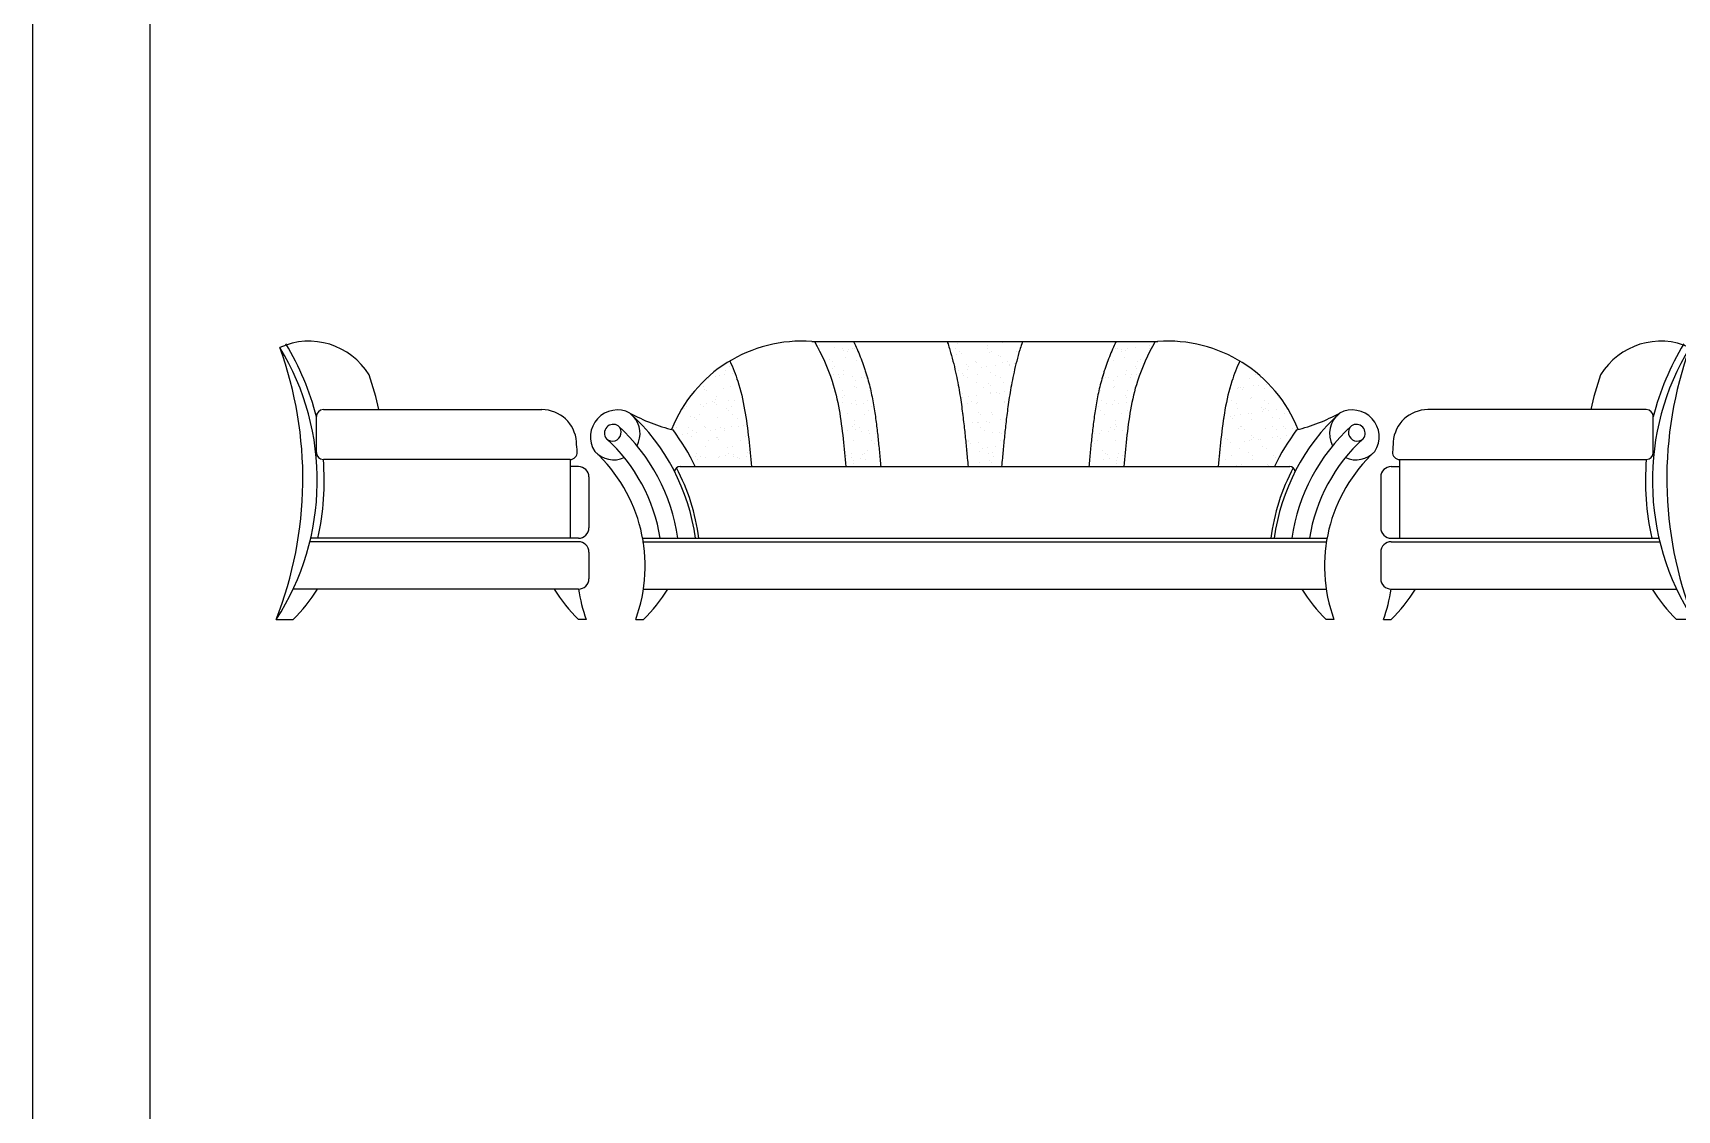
# Model space of a CAD drawing. Header units: inches. Extents: x 11 to 53.5, y 7.4 to 32.2.
# Drawn here: x 11.022 to 15.753, y 13.557 to 16.656 of the extents above; entities that cross this region are included whole.
import ezdxf

# ---------------------------------------------------------------- set-up
doc = ezdxf.new("R2010")
doc.units = ezdxf.units.IN
doc.header["$MEASUREMENT"] = 0
for name, color, linetype in [('02', 2, 'Continuous'), ('1', 1, 'Continuous'), ('kadrbm', 4, 'Continuous')]:
    doc.layers.add(name, color=color, linetype=linetype)

# ---------------------------------------------------------------- blocks, each defined once
blk = doc.blocks.new('kadrbm')
at = {"layer": 'kadrbm', "color": 4}
blk.add_lwpolyline([(0, 0), (0, 24.7972), (21, 24.7972), (21, 0), (0, 0)], close=True, dxfattribs=at)
blk.add_lwpolyline([(20.6631, 0.3257), (20.6631, 24.4603), (0.3369, 24.4603), (0.3369, 0.3257), (20.6631, 0.3257)], dxfattribs=at)

msp = doc.modelspace()

# ---------------------------------------------------------------- linework, layer by layer
at = {"layer": '02'}
for p, q in [((13.2636, 15.7683), (14.2583, 15.7683)), ((14.1386, 15.7683), (14.1386, 15.7683)), ((11.8576, 15.5723), (12.4862, 15.5723)), ((15.6643, 15.5723), (15.0357, 15.5723)), ((11.8376, 15.4489), (11.8376, 15.5523)), ((15.6843, 15.4489), (15.6843, 15.5523)), ((12.5678, 15.4289), (11.8576, 15.4289)), ((12.5678, 15.4289), (12.5678, 15.2024)), ((14.954, 15.4289), (14.954, 15.2024)), ((14.954, 15.4289), (15.6643, 15.4289)), ((12.5917, 15.4086), (12.5678, 15.4086)), ((12.6217, 15.3786), (12.6217, 15.2324)), ((12.8831, 15.4086), (14.6388, 15.4086)), ((14.9002, 15.3786), (14.9002, 15.2324)), ((14.9302, 15.4086), (14.954, 15.4086)), ((12.5917, 15.1924), (11.8187, 15.1924)), ((12.5917, 15.2024), (11.8211, 15.2024)), ((12.7763, 15.2024), (14.7455, 15.2024)), ((12.7763, 15.1924), (14.7455, 15.1924)), ((14.9302, 15.2024), (15.7008, 15.2024)), ((14.9302, 15.1924), (15.7031, 15.1924)), ((12.6217, 15.1624), (12.6217, 15.0859)), ((14.9002, 15.1624), (14.9002, 15.0859)), ((12.5917, 15.0559), (11.7704, 15.0559)), ((12.7787, 15.0559), (14.7432, 15.0559)), ((14.9302, 15.0559), (15.7515, 15.0559)), ((11.7217, 14.9683), (11.7704, 14.9683)), ((12.614, 14.9683), (12.5917, 14.9683)), ((12.7563, 14.9683), (12.7787, 14.9683)), ((14.7655, 14.9683), (14.7432, 14.9683)), ((14.9078, 14.9683), (14.9302, 14.9683)), ((15.8002, 14.9683), (15.7515, 14.9683))]:
    msp.add_line(p, q, dxfattribs=at)
for centre, radius, start, end in [((11.8161, 15.5662), 0.2031, 31.455, 114.3308), ((11.1051, 15.3683), 0.755, 14.0226, 31.399), ((13.2337, 15.3668), 0.4026, 85.7489, 158.3825), ((14.2881, 15.3668), 0.4026, 21.6175, 94.2511), ((15.7058, 15.5662), 0.2031, 65.6692, 148.545), ((16.4168, 15.3683), 0.755, 148.601, 165.9774), ((10.6904, 15.374), 1.1082, 338.5265, 19.9019), ((11.1051, 15.3683), 0.735, 327.0293, 31.399), ((16.4168, 15.3683), 0.735, 148.601, 212.9707), ((16.8315, 15.374), 1.1082, 160.0981, 201.4735), ((11.1051, 15.3683), 0.935, 12.6027, 18.9654), ((16.4168, 15.3683), 0.935, 161.0346, 167.3973), ((11.8576, 15.5523), 0.02, 90, 180), ((12.4862, 15.4723), 0.1, 4.3068, 90), ((12.7037, 15.4939), 0.0775, 62.2064, 212.7503), ((14.8181, 15.4939), 0.0775, 327.2497, 117.7936), ((15.0357, 15.4723), 0.1, 90, 175.6932), ((15.6643, 15.5523), 0.02, 0, 90), ((12.6918, 15.5048), 0.0253, 55.6837, 219.273), ((12.6895, 15.5069), 0.025, 226.4849, 48.4718), ((12.336, 15.1221), 0.5476, 8.4371, 47.4784), ((12.9912, 16.0221), 0.5238, 241.3302, 255.9541), ((12.336, 15.1221), 0.5976, 7.7267, 47.4784), ((12.6936, 15.5032), 0.0752, 332.3445, 41.5404), ((15.1859, 15.1221), 0.5976, 132.5216, 172.2733), ((15.1859, 15.1221), 0.5476, 132.5216, 171.5629), ((14.5307, 16.0221), 0.5238, 284.0459, 298.6698), ((14.8282, 15.5032), 0.0752, 127.9101, 207.6555), ((14.8323, 15.5069), 0.025, 131.5282, 313.5151), ((14.83, 15.5048), 0.0253, 320.727, 124.3163), ((11.1051, 15.3683), 1.485, 3.1523, 4.3068), ((12.336, 15.1221), 0.4976, 9.292, 47.4784), ((12.336, 15.1221), 0.6576, 25.8312, 36.5796), ((15.1859, 15.1221), 0.6576, 143.4204, 154.1688), ((15.1859, 15.1221), 0.4976, 132.5216, 170.708), ((16.4168, 15.3683), 1.485, 175.6932, 176.8477), ((11.8576, 15.4489), 0.02, 180, 270), ((11.1051, 15.3683), 0.755, 347.3074, 4.6007), ((12.5678, 15.4489), 0.02, 270, 3.1523), ((12.6936, 15.5032), 0.0752, 222.8668, 293.4411), ((12.336, 15.1221), 0.4476, 339.9098, 47.4784), ((15.1859, 15.1221), 0.4476, 132.5216, 200.0902), ((14.8282, 15.5032), 0.0752, 246.5589, 317.1332), ((14.954, 15.4489), 0.02, 176.8477, 270), ((16.4168, 15.3683), 0.755, 175.3993, 192.6926), ((15.6643, 15.4489), 0.02, 270, 0), ((12.5917, 15.3786), 0.03, 0, 90), ((12.8842, 15.3921), 0.0165, 90, 171.6505), ((12.336, 15.1221), 0.6076, 7.5988, 27.7431), ((15.1859, 15.1221), 0.6076, 152.2569, 172.4012), ((14.6377, 15.3921), 0.0165, 8.3495, 90), ((14.9302, 15.3786), 0.03, 90, 180), ((12.5917, 15.2324), 0.03, 270, 0), ((12.5917, 15.1624), 0.03, 0, 90), ((14.9302, 15.2324), 0.03, 180, 270), ((14.9302, 15.1624), 0.03, 90, 180), ((11.4582, 15.289), 0.4476, 314.2297, 328.6167), ((12.9039, 15.289), 0.4476, 211.3833, 225.7703), ((12.5917, 15.0859), 0.03, 270, 0), ((13.0344, 15.1221), 0.4476, 188.4943, 200.0902), ((12.4664, 15.289), 0.4476, 314.2297, 328.6167), ((15.0554, 15.289), 0.4476, 211.3833, 225.7703), ((14.9302, 15.0859), 0.03, 180, 270), ((14.4874, 15.1221), 0.4476, 339.9098, 351.5057), ((14.6179, 15.289), 0.4476, 314.2297, 328.6167), ((16.0637, 15.289), 0.4476, 211.3833, 225.7703)]:
    msp.add_arc(centre, radius, start, end, dxfattribs=at)
for points, knots in [([(13.2712, 15.7683), (13.291, 15.7312), (13.3332, 15.6428), (13.3506, 15.5176), (13.3587, 15.4351), (13.3612, 15.4086)], [69.232419, 69.232419, 69.232419, 69.232419, 194.631107, 363.463574, 443.280228, 443.280228, 443.280228, 443.280228]), ([(13.3833, 15.7683), (13.3842, 15.7663), (13.3852, 15.7643), (13.3926, 15.7483), (13.3989, 15.7338), (13.4077, 15.7114), (13.4105, 15.7039), (13.4145, 15.6923), (13.4158, 15.6884), (13.4183, 15.6806), (13.4195, 15.6766), (13.4254, 15.6571), (13.4294, 15.6415), (13.4362, 15.6107), (13.4391, 15.5955), (13.4441, 15.5654), (13.4462, 15.5506), (13.4491, 15.5288), (13.4499, 15.5215), (13.4516, 15.5073), (13.4524, 15.5002), (13.4547, 15.4791), (13.4562, 15.4651), (13.459, 15.4369), (13.4603, 15.4227), (13.4616, 15.4086)], [117.240511, 117.240511, 117.240511, 117.240511, 123.103024, 123.103024, 164.137365, 164.137365, 184.654536, 184.654536, 194.913121, 194.913121, 205.171707, 205.171707, 246.206048, 246.206048, 287.240389, 287.240389, 328.274731, 328.274731, 348.791902, 348.791902, 369.309072, 369.309072, 410.343414, 410.343414, 452.560068, 452.560068, 452.560068, 452.560068]), ([(13.6527, 15.7683), (13.6534, 15.766), (13.6542, 15.7637), (13.6568, 15.7557), (13.6585, 15.7501), (13.6668, 15.7225), (13.6723, 15.701), (13.6791, 15.6702), (13.6812, 15.6601), (13.685, 15.6405), (13.6867, 15.6309), (13.6898, 15.6121), (13.6912, 15.603), (13.6938, 15.5852), (13.695, 15.5765), (13.6971, 15.5597), (13.6981, 15.5515), (13.7, 15.5356), (13.7009, 15.528), (13.7034, 15.5052), (13.7049, 15.4905), (13.7078, 15.4613), (13.7091, 15.447), (13.7112, 15.4247), (13.7119, 15.4166), (13.7127, 15.4086)], [190.665761, 190.665761, 190.665761, 190.665761, 194.913121, 194.913121, 205.171707, 205.171707, 246.206048, 246.206048, 266.723219, 266.723219, 287.240389, 287.240389, 307.75756, 307.75756, 328.274731, 328.274731, 348.791902, 348.791902, 369.309072, 369.309072, 410.343414, 410.343414, 451.377755, 451.377755, 475.198348, 475.198348, 475.198348, 475.198348]), ([(13.8692, 15.7683), (13.8684, 15.766), (13.8677, 15.7637), (13.8651, 15.7557), (13.8633, 15.7501), (13.8551, 15.7225), (13.8496, 15.701), (13.8427, 15.6702), (13.8407, 15.6601), (13.8369, 15.6405), (13.8352, 15.6309), (13.8321, 15.6121), (13.8307, 15.603), (13.8281, 15.5852), (13.8269, 15.5765), (13.8247, 15.5597), (13.8237, 15.5515), (13.8218, 15.5356), (13.821, 15.528), (13.8185, 15.5052), (13.817, 15.4905), (13.8141, 15.4613), (13.8127, 15.447), (13.8106, 15.4247), (13.8099, 15.4166), (13.8092, 15.4086)], [190.665761, 190.665761, 190.665761, 190.665761, 194.913121, 194.913121, 205.171707, 205.171707, 246.206048, 246.206048, 266.723219, 266.723219, 287.240389, 287.240389, 307.75756, 307.75756, 328.274731, 328.274731, 348.791902, 348.791902, 369.309072, 369.309072, 410.343414, 410.343414, 451.377755, 451.377755, 475.198348, 475.198348, 475.198348, 475.198348]), ([(14.1386, 15.7683), (14.1376, 15.7663), (14.1367, 15.7643), (14.1292, 15.7483), (14.1229, 15.7338), (14.1142, 15.7114), (14.1114, 15.7039), (14.1074, 15.6923), (14.1061, 15.6884), (14.1035, 15.6806), (14.1023, 15.6766), (14.0965, 15.6571), (14.0925, 15.6415), (14.0856, 15.6107), (14.0827, 15.5955), (14.0777, 15.5654), (14.0756, 15.5506), (14.0728, 15.5288), (14.0719, 15.5215), (14.0702, 15.5073), (14.0694, 15.5002), (14.0671, 15.4791), (14.0657, 15.4651), (14.0629, 15.4369), (14.0615, 15.4227), (14.0602, 15.4086)], [117.240511, 117.240511, 117.240511, 117.240511, 123.103024, 123.103024, 164.137365, 164.137365, 184.654536, 184.654536, 194.913121, 194.913121, 205.171707, 205.171707, 246.206048, 246.206048, 287.240389, 287.240389, 328.274731, 328.274731, 348.791902, 348.791902, 369.309072, 369.309072, 410.343414, 410.343414, 452.560068, 452.560068, 452.560068, 452.560068]), ([(14.2507, 15.7683), (14.2308, 15.7312), (14.1886, 15.6428), (14.1713, 15.5176), (14.1631, 15.4351), (14.1607, 15.4086)], [69.232419, 69.232419, 69.232419, 69.232419, 194.631107, 363.463574, 443.280228, 443.280228, 443.280228, 443.280228]), ([(13.0272, 15.7124), (13.0359, 15.6933), (13.0644, 15.6219), (13.0788, 15.5176), (13.087, 15.4351), (13.0894, 15.4086)], [131.555923, 131.555923, 131.555923, 131.555923, 194.631107, 363.463574, 443.280228, 443.280228, 443.280228, 443.280228]), ([(14.4946, 15.7124), (14.486, 15.6933), (14.4575, 15.6219), (14.443, 15.5176), (14.4349, 15.4351), (14.4324, 15.4086)], [131.555923, 131.555923, 131.555923, 131.555923, 194.631107, 363.463574, 443.280228, 443.280228, 443.280228, 443.280228])]:
    msp.add_open_spline(points, degree=3, knots=knots, dxfattribs=at)
at = {"layer": '1'}
for p, q in [((13.2866, 15.7568), (13.2866, 15.7568)), ((13.6556, 15.7653), (13.6556, 15.7653)), ((13.6579, 15.7585), (13.6579, 15.7585)), ((13.6823, 15.7617), (13.6823, 15.7617)), ((13.723, 15.767), (13.723, 15.767)), ((13.7341, 15.7663), (13.7341, 15.7663)), ((13.7697, 15.7567), (13.7697, 15.7567)), ((13.8109, 15.7659), (13.8109, 15.7659)), ((14.2352, 15.7568), (14.2352, 15.7568)), ((13.2861, 15.748), (13.2861, 15.748)), ((13.3132, 15.7156), (13.3132, 15.7156)), ((13.3213, 15.7107), (13.3213, 15.7107)), ((13.3274, 15.7514), (13.3274, 15.7514)), ((13.3518, 15.7482), (13.3518, 15.7482)), ((13.3556, 15.7423), (13.3556, 15.7423)), ((13.3586, 15.723), (13.3586, 15.723)), ((13.3669, 15.7397), (13.3669, 15.7397)), ((13.3674, 15.7462), (13.3674, 15.7462)), ((13.3795, 15.7478), (13.3795, 15.7478)), ((13.3847, 15.7469), (13.3847, 15.7469)), ((13.3902, 15.752), (13.3902, 15.752)), ((13.3917, 15.7146), (13.3917, 15.7146)), ((13.6752, 15.7469), (13.6752, 15.7469)), ((13.6795, 15.7303), (13.6795, 15.7303)), ((13.6878, 15.7389), (13.6878, 15.7389)), ((13.6937, 15.7352), (13.6937, 15.7352)), ((13.7334, 15.7099), (13.7334, 15.7099)), ((13.736, 15.7084), (13.736, 15.7084)), ((13.7686, 15.7471), (13.7686, 15.7471)), ((13.7747, 15.7381), (13.7747, 15.7381)), ((13.7813, 15.7391), (13.7813, 15.7391)), ((13.7996, 15.7293), (13.7996, 15.7293)), ((13.8051, 15.7242), (13.8051, 15.7242)), ((13.8128, 15.7081), (13.8128, 15.7081)), ((13.8268, 15.71), (13.8268, 15.71)), ((13.8532, 15.7391), (13.8532, 15.7391)), ((13.862, 15.7473), (13.862, 15.7473)), ((14.1301, 15.7146), (14.1301, 15.7146)), ((14.1316, 15.752), (14.1316, 15.752)), ((14.1371, 15.7469), (14.1371, 15.7469)), ((14.1423, 15.7478), (14.1423, 15.7478)), ((14.1545, 15.7462), (14.1545, 15.7462)), ((14.155, 15.7397), (14.155, 15.7397)), ((14.1632, 15.723), (14.1632, 15.723)), ((14.1663, 15.7423), (14.1663, 15.7423)), ((14.1701, 15.7482), (14.1701, 15.7482)), ((14.1945, 15.7514), (14.1945, 15.7514)), ((14.2005, 15.7107), (14.2005, 15.7107)), ((14.2086, 15.7156), (14.2086, 15.7156)), ((14.2357, 15.748), (14.2357, 15.748)), ((12.9647, 15.6624), (12.9647, 15.6624)), ((12.9867, 15.6667), (12.9867, 15.6667)), ((12.9963, 15.6714), (12.9963, 15.6714)), ((13.0119, 15.6734), (13.0119, 15.6734)), ((13.0154, 15.6851), (13.0154, 15.6851)), ((13.0271, 15.6978), (13.0271, 15.6978)), ((13.0363, 15.6766), (13.0363, 15.6766)), ((13.3232, 15.6906), (13.3232, 15.6906)), ((13.3241, 15.6742), (13.3241, 15.6742)), ((13.3288, 15.6956), (13.3288, 15.6956)), ((13.3397, 15.6721), (13.3397, 15.6721)), ((13.3427, 15.6646), (13.3427, 15.6646)), ((13.3537, 15.6845), (13.3537, 15.6845)), ((13.3553, 15.6727), (13.3553, 15.6727)), ((13.3805, 15.6668), (13.3805, 15.6668)), ((13.4049, 15.6636), (13.4049, 15.6636)), ((13.4134, 15.6642), (13.4134, 15.6642)), ((13.4189, 15.6693), (13.4189, 15.6693)), ((13.4205, 15.6615), (13.4205, 15.6615)), ((13.6856, 15.6844), (13.6856, 15.6844)), ((13.6956, 15.6774), (13.6956, 15.6774)), ((13.6994, 15.6718), (13.6994, 15.6718)), ((13.7094, 15.703), (13.7094, 15.703)), ((13.7099, 15.6876), (13.7099, 15.6876)), ((13.7121, 15.6638), (13.7121, 15.6638)), ((13.7149, 15.6979), (13.7149, 15.6979)), ((13.741, 15.674), (13.741, 15.674)), ((13.7507, 15.693), (13.7507, 15.693)), ((13.7663, 15.6951), (13.7663, 15.6951)), ((13.7766, 15.6803), (13.7766, 15.6803)), ((13.7907, 15.6983), (13.7907, 15.6983)), ((13.7928, 15.672), (13.7928, 15.672)), ((13.8055, 15.6639), (13.8055, 15.6639)), ((13.8312, 15.7003), (13.8312, 15.7003)), ((13.8314, 15.7036), (13.8314, 15.7036)), ((13.8471, 15.7057), (13.8471, 15.7057)), ((14.1014, 15.6615), (14.1014, 15.6615)), ((14.1029, 15.6693), (14.1029, 15.6693)), ((14.1084, 15.6642), (14.1084, 15.6642)), ((14.117, 15.6636), (14.117, 15.6636)), ((14.1414, 15.6668), (14.1414, 15.6668)), ((14.1665, 15.6727), (14.1665, 15.6727)), ((14.1682, 15.6845), (14.1682, 15.6845)), ((14.1792, 15.6646), (14.1792, 15.6646)), ((14.1821, 15.6721), (14.1821, 15.6721)), ((14.1931, 15.6956), (14.1931, 15.6956)), ((14.1977, 15.6742), (14.1977, 15.6742)), ((14.1986, 15.6906), (14.1986, 15.6906)), ((14.4855, 15.691), (14.4855, 15.691)), ((14.5236, 15.6609), (14.5236, 15.6609)), ((14.5402, 15.6733), (14.5402, 15.6733)), ((14.5529, 15.6653), (14.5529, 15.6653)), ((12.9505, 15.639), (12.9505, 15.639)), ((12.9551, 15.6314), (12.9551, 15.6314)), ((12.9606, 15.6263), (12.9606, 15.6263)), ((13.0102, 15.6334), (13.0102, 15.6334)), ((13.029, 15.64), (13.029, 15.64)), ((13.0453, 15.6577), (13.0453, 15.6577)), ((13.3518, 15.6267), (13.3518, 15.6267)), ((13.3873, 15.6403), (13.3873, 15.6403)), ((13.3899, 15.6567), (13.3899, 15.6567)), ((13.3905, 15.6354), (13.3905, 15.6354)), ((13.4285, 15.6271), (13.4285, 15.6271)), ((13.6975, 15.6196), (13.6975, 15.6196)), ((13.7376, 15.6136), (13.7376, 15.6136)), ((13.7379, 15.6506), (13.7379, 15.6506)), ((13.7576, 15.6347), (13.7576, 15.6347)), ((13.7709, 15.6466), (13.7709, 15.6466)), ((13.7764, 15.6416), (13.7764, 15.6416)), ((13.7784, 15.619), (13.7784, 15.619)), ((13.7785, 15.6225), (13.7785, 15.6225)), ((13.794, 15.621), (13.794, 15.621)), ((13.8025, 15.6177), (13.8025, 15.6177)), ((13.8147, 15.6503), (13.8147, 15.6503)), ((13.8184, 15.6242), (13.8184, 15.6242)), ((14.0933, 15.6271), (14.0933, 15.6271)), ((14.1313, 15.6354), (14.1313, 15.6354)), ((14.132, 15.6567), (14.132, 15.6567)), ((14.1345, 15.6403), (14.1345, 15.6403)), ((14.1701, 15.6267), (14.1701, 15.6267)), ((14.4677, 15.632), (14.4677, 15.632)), ((14.4874, 15.6332), (14.4874, 15.6332)), ((14.492, 15.6353), (14.492, 15.6353)), ((14.4964, 15.6356), (14.4964, 15.6356)), ((14.502, 15.6305), (14.502, 15.6305)), ((14.505, 15.6361), (14.505, 15.6361)), ((14.5328, 15.6406), (14.5328, 15.6406)), ((14.5484, 15.6427), (14.5484, 15.6427)), ((14.5659, 15.6342), (14.5659, 15.6342)), ((14.5728, 15.6459), (14.5728, 15.6459)), ((12.8966, 15.576), (12.8966, 15.576)), ((12.9024, 15.5813), (12.9024, 15.5813)), ((12.9432, 15.5867), (12.9432, 15.5867)), ((12.9524, 15.5812), (12.9524, 15.5812)), ((12.9588, 15.5887), (12.9588, 15.5887)), ((12.9763, 15.5953), (12.9763, 15.5953)), ((12.9832, 15.592), (12.9832, 15.592)), ((12.9867, 15.6024), (12.9867, 15.6024)), ((12.9886, 15.6089), (12.9886, 15.6089)), ((12.9889, 15.5873), (12.9889, 15.5873)), ((13.0166, 15.575), (13.0166, 15.575)), ((13.0221, 15.57), (13.0221, 15.57)), ((13.0239, 15.5973), (13.0239, 15.5973)), ((13.0309, 15.5822), (13.0309, 15.5822)), ((13.0395, 15.5994), (13.0395, 15.5994)), ((13.3499, 15.5689), (13.3499, 15.5689)), ((13.3519, 15.6079), (13.3519, 15.6079)), ((13.3528, 15.5927), (13.3528, 15.5927)), ((13.3574, 15.6129), (13.3574, 15.6129)), ((13.3772, 15.5895), (13.3772, 15.5895)), ((13.388, 15.5989), (13.388, 15.5989)), ((13.3928, 15.5875), (13.3928, 15.5875)), ((13.4119, 15.5893), (13.4119, 15.5893)), ((13.4245, 15.5974), (13.4245, 15.5974)), ((13.4266, 15.5693), (13.4266, 15.5693)), ((13.4336, 15.5821), (13.4336, 15.5821)), ((13.6976, 15.6083), (13.6976, 15.6083)), ((13.7123, 15.5913), (13.7123, 15.5913)), ((13.7132, 15.6104), (13.7132, 15.6104)), ((13.7236, 15.5967), (13.7236, 15.5967)), ((13.7363, 15.5886), (13.7363, 15.5886)), ((13.7398, 15.5928), (13.7398, 15.5928)), ((13.8166, 15.5925), (13.8166, 15.5925)), ((13.8171, 15.5969), (13.8171, 15.5969)), ((14.0883, 15.5821), (14.0883, 15.5821)), ((14.0952, 15.5693), (14.0952, 15.5693)), ((14.0973, 15.5974), (14.0973, 15.5974)), ((14.11, 15.5893), (14.11, 15.5893)), ((14.129, 15.5875), (14.129, 15.5875)), ((14.1339, 15.5989), (14.1339, 15.5989)), ((14.1446, 15.5895), (14.1446, 15.5895)), ((14.1644, 15.6129), (14.1644, 15.6129)), ((14.169, 15.5927), (14.169, 15.5927)), ((14.1699, 15.6079), (14.1699, 15.6079)), ((14.172, 15.5689), (14.172, 15.5689)), ((14.471, 15.5981), (14.471, 15.5981)), ((14.4837, 15.59), (14.4837, 15.59)), ((14.4893, 15.5754), (14.4893, 15.5754)), ((14.5255, 15.6031), (14.5255, 15.6031)), ((14.5281, 15.6066), (14.5281, 15.6066)), ((14.5579, 15.5792), (14.5579, 15.5792)), ((14.5605, 15.5666), (14.5605, 15.5666)), ((14.5635, 15.5742), (14.5635, 15.5742)), ((14.5645, 15.5982), (14.5645, 15.5982)), ((14.5678, 15.5764), (14.5678, 15.5764)), ((14.5761, 15.5686), (14.5761, 15.5686)), ((14.5771, 15.5902), (14.5771, 15.5902)), ((14.6005, 15.5719), (14.6005, 15.5719)), ((14.6065, 15.606), (14.6065, 15.606)), ((12.8733, 15.5205), (12.8733, 15.5205)), ((12.9071, 15.52), (12.9071, 15.52)), ((12.9137, 15.5515), (12.9137, 15.5515)), ((12.9264, 15.5487), (12.9264, 15.5487)), ((12.932, 15.5436), (12.932, 15.5436)), ((12.941, 15.5581), (12.941, 15.5581)), ((12.9543, 15.5234), (12.9543, 15.5234)), ((12.9581, 15.5197), (12.9581, 15.5197)), ((12.9905, 15.5511), (12.9905, 15.5511)), ((13.0005, 15.5202), (13.0005, 15.5202)), ((13.0328, 15.5244), (13.0328, 15.5244)), ((13.0344, 15.5583), (13.0344, 15.5583)), ((13.0482, 15.546), (13.0482, 15.546)), ((13.0516, 15.5233), (13.0516, 15.5233)), ((13.0672, 15.5253), (13.0672, 15.5253)), ((13.0715, 15.5541), (13.0715, 15.5541)), ((13.3663, 15.5603), (13.3663, 15.5603)), ((13.3806, 15.5252), (13.3806, 15.5252)), ((13.3861, 15.5411), (13.3861, 15.5411)), ((13.3861, 15.5303), (13.3861, 15.5303)), ((13.4003, 15.5223), (13.4003, 15.5223)), ((13.416, 15.5576), (13.416, 15.5576)), ((13.6994, 15.5618), (13.6994, 15.5618)), ((13.7253, 15.5343), (13.7253, 15.5343)), ((13.7409, 15.5364), (13.7409, 15.5364)), ((13.7417, 15.535), (13.7417, 15.535)), ((13.7422, 15.564), (13.7422, 15.564)), ((13.7477, 15.5589), (13.7477, 15.5589)), ((13.7479, 15.5216), (13.7479, 15.5216)), ((13.7653, 15.5396), (13.7653, 15.5396)), ((13.7738, 15.535), (13.7738, 15.535)), ((13.7804, 15.5647), (13.7804, 15.5647)), ((13.7818, 15.5596), (13.7818, 15.5596)), ((13.806, 15.5449), (13.806, 15.5449)), ((13.8185, 15.5347), (13.8185, 15.5347)), ((13.8216, 15.547), (13.8216, 15.547)), ((14.1058, 15.5576), (14.1058, 15.5576)), ((14.1216, 15.5223), (14.1216, 15.5223)), ((14.1357, 15.5303), (14.1357, 15.5303)), ((14.1358, 15.5411), (14.1358, 15.5411)), ((14.1412, 15.5252), (14.1412, 15.5252)), ((14.1555, 15.5603), (14.1555, 15.5603)), ((14.4506, 15.5457), (14.4506, 15.5457)), ((14.4677, 15.5529), (14.4677, 15.5529)), ((14.4733, 15.5478), (14.4733, 15.5478)), ((14.4797, 15.556), (14.4797, 15.556)), ((14.4953, 15.558), (14.4953, 15.558)), ((14.4953, 15.5229), (14.4953, 15.5229)), ((14.4994, 15.5239), (14.4994, 15.5239)), ((14.5197, 15.5612), (14.5197, 15.5612)), ((14.5273, 15.5453), (14.5273, 15.5453)), ((14.5292, 15.561), (14.5292, 15.561)), ((14.5697, 15.5186), (14.5697, 15.5186)), ((14.5887, 15.5231), (14.5887, 15.5231)), ((14.5896, 15.5503), (14.5896, 15.5503)), ((14.6084, 15.5482), (14.6084, 15.5482)), ((14.6194, 15.5229), (14.6194, 15.5229)), ((14.6227, 15.5612), (14.6227, 15.5612)), ((12.8901, 15.502), (12.8901, 15.502)), ((12.9057, 15.5041), (12.9057, 15.5041)), ((12.9156, 15.4937), (12.9156, 15.4937)), ((12.9197, 15.512), (12.9197, 15.512)), ((12.9301, 15.5073), (12.9301, 15.5073)), ((12.9653, 15.483), (12.9653, 15.483)), ((12.9708, 15.5127), (12.9708, 15.5127)), ((12.9864, 15.5147), (12.9864, 15.5147)), ((12.9879, 15.4923), (12.9879, 15.4923)), ((12.9924, 15.4933), (12.9924, 15.4933)), ((12.9934, 15.4873), (12.9934, 15.4873)), ((13.0108, 15.5179), (13.0108, 15.5179)), ((13.0131, 15.5122), (13.0131, 15.5122)), ((13.0587, 15.4831), (13.0587, 15.4831)), ((13.0734, 15.4962), (13.0734, 15.4962)), ((13.3545, 15.5013), (13.3545, 15.5013)), ((13.3652, 15.5134), (13.3652, 15.5134)), ((13.3842, 15.4833), (13.3842, 15.4833)), ((13.3876, 15.5142), (13.3876, 15.5142)), ((13.4059, 15.5081), (13.4059, 15.5081)), ((13.4248, 15.5115), (13.4248, 15.5115)), ((13.4303, 15.5049), (13.4303, 15.5049)), ((13.4355, 15.485), (13.4355, 15.485)), ((13.4447, 15.475), (13.4447, 15.475)), ((13.4459, 15.5028), (13.4459, 15.5028)), ((13.7126, 15.4843), (13.7126, 15.4843)), ((13.7135, 15.4813), (13.7135, 15.4813)), ((13.719, 15.4762), (13.719, 15.4762)), ((13.7436, 15.4772), (13.7436, 15.4772)), ((13.7605, 15.5135), (13.7605, 15.5135)), ((13.7823, 15.5069), (13.7823, 15.5069)), ((13.8037, 15.5076), (13.8037, 15.5076)), ((13.8061, 15.4845), (13.8061, 15.4845)), ((13.8092, 15.5026), (13.8092, 15.5026)), ((14.0759, 15.5028), (14.0759, 15.5028)), ((14.0772, 15.475), (14.0772, 15.475)), ((14.0863, 15.485), (14.0863, 15.485)), ((14.0915, 15.5049), (14.0915, 15.5049)), ((14.0971, 15.5115), (14.0971, 15.5115)), ((14.1159, 15.5081), (14.1159, 15.5081)), ((14.1342, 15.5142), (14.1342, 15.5142)), ((14.1377, 15.4833), (14.1377, 15.4833)), ((14.1567, 15.5134), (14.1567, 15.5134)), ((14.1673, 15.5013), (14.1673, 15.5013)), ((14.4422, 15.4733), (14.4422, 15.4733)), ((14.4525, 15.4879), (14.4525, 15.4879)), ((14.46, 15.4857), (14.46, 15.4857)), ((14.4666, 15.4766), (14.4666, 15.4766)), ((14.4912, 15.5176), (14.4912, 15.5176)), ((14.5074, 15.4819), (14.5074, 15.4819)), ((14.5079, 15.5149), (14.5079, 15.5149)), ((14.523, 15.484), (14.523, 15.484)), ((14.5292, 15.4966), (14.5292, 15.4966)), ((14.5292, 15.4875), (14.5292, 15.4875)), ((14.5348, 15.4915), (14.5348, 15.4915)), ((14.5474, 15.4872), (14.5474, 15.4872)), ((14.5535, 15.4859), (14.5535, 15.4859)), ((14.5881, 15.4926), (14.5881, 15.4926)), ((14.6013, 15.515), (14.6013, 15.515)), ((14.6037, 15.4946), (14.6037, 15.4946)), ((14.6103, 15.4904), (14.6103, 15.4904)), ((14.6249, 15.5178), (14.6249, 15.5178)), ((14.6281, 15.4978), (14.6281, 15.4978)), ((14.6464, 15.5182), (14.6464, 15.5182)), ((12.8977, 15.466), (12.8977, 15.466)), ((12.9033, 15.4609), (12.9033, 15.4609)), ((12.9175, 15.4359), (12.9175, 15.4359)), ((12.9294, 15.437), (12.9294, 15.437)), ((12.9313, 15.4449), (12.9313, 15.4449)), ((12.9333, 15.43), (12.9333, 15.43)), ((12.9439, 15.4369), (12.9439, 15.4369)), ((12.9562, 15.4656), (12.9562, 15.4656)), ((12.9577, 15.4333), (12.9577, 15.4333)), ((12.9942, 15.4355), (12.9942, 15.4355)), ((12.9985, 15.4386), (12.9985, 15.4386)), ((13.0141, 15.4407), (13.0141, 15.4407)), ((13.0195, 15.4634), (13.0195, 15.4634)), ((13.0247, 15.4451), (13.0247, 15.4451)), ((13.0347, 15.4666), (13.0347, 15.4666)), ((13.0374, 15.437), (13.0374, 15.437)), ((13.0385, 15.4439), (13.0385, 15.4439)), ((13.0494, 15.436), (13.0494, 15.436)), ((13.0549, 15.4309), (13.0549, 15.4309)), ((13.0753, 15.4384), (13.0753, 15.4384)), ((13.0792, 15.4493), (13.0792, 15.4493)), ((13.3634, 15.4391), (13.3634, 15.4391)), ((13.376, 15.4471), (13.376, 15.4471)), ((13.3783, 15.434), (13.3783, 15.434)), ((13.3823, 15.4255), (13.3823, 15.4255)), ((13.4026, 15.4308), (13.4026, 15.4308)), ((13.4093, 15.4425), (13.4093, 15.4425)), ((13.4148, 15.4476), (13.4148, 15.4476)), ((13.4183, 15.4288), (13.4183, 15.4288)), ((13.4229, 15.4537), (13.4229, 15.4537)), ((13.4568, 15.4389), (13.4568, 15.4389)), ((13.7122, 15.4549), (13.7122, 15.4549)), ((13.7451, 15.4523), (13.7451, 15.4523)), ((13.7529, 15.4603), (13.7529, 15.4603)), ((13.7685, 15.4623), (13.7685, 15.4623)), ((13.7721, 15.4465), (13.7721, 15.4465)), ((13.775, 15.4249), (13.775, 15.4249)), ((13.7842, 15.4491), (13.7842, 15.4491)), ((13.7848, 15.4384), (13.7848, 15.4384)), ((13.7929, 15.4655), (13.7929, 15.4655)), ((14.065, 15.4389), (14.065, 15.4389)), ((14.099, 15.4537), (14.099, 15.4537)), ((14.1036, 15.4288), (14.1036, 15.4288)), ((14.107, 15.4476), (14.107, 15.4476)), ((14.1125, 15.4425), (14.1125, 15.4425)), ((14.1192, 15.4308), (14.1192, 15.4308)), ((14.1396, 15.4255), (14.1396, 15.4255)), ((14.1436, 15.434), (14.1436, 15.434)), ((14.1458, 15.4471), (14.1458, 15.4471)), ((14.1585, 15.4391), (14.1585, 15.4391)), ((14.4387, 15.4396), (14.4387, 15.4396)), ((14.4391, 15.4702), (14.4391, 15.4702)), ((14.4446, 15.4652), (14.4446, 15.4652)), ((14.4544, 15.4301), (14.4544, 15.4301)), ((14.4707, 15.4413), (14.4707, 15.4413)), ((14.4931, 15.4598), (14.4931, 15.4598)), ((14.5195, 15.4478), (14.5195, 15.4478)), ((14.5311, 15.4297), (14.5311, 15.4297)), ((14.5322, 15.4398), (14.5322, 15.4398)), ((14.5609, 15.4676), (14.5609, 15.4676)), ((14.5716, 15.4608), (14.5716, 15.4608)), ((14.5907, 15.4402), (14.5907, 15.4402)), ((14.5963, 15.4352), (14.5963, 15.4352)), ((14.6129, 15.448), (14.6129, 15.448)), ((12.9592, 15.4097), (12.9592, 15.4097)), ((13.0366, 15.4088), (13.0366, 15.4088)), ((13.3832, 15.4186), (13.3832, 15.4186)), ((13.4113, 15.4099), (13.4113, 15.4099)), ((13.459, 15.4234), (13.459, 15.4234)), ((13.7369, 15.4092), (13.7369, 15.4092)), ((13.7455, 15.4194), (13.7455, 15.4194)), ((13.7805, 15.4199), (13.7805, 15.4199)), ((14.0628, 15.4234), (14.0628, 15.4234)), ((14.1106, 15.4099), (14.1106, 15.4099)), ((14.1386, 15.4186), (14.1386, 15.4186)), ((14.4843, 15.4106), (14.4843, 15.4106)), ((14.5005, 15.4139), (14.5005, 15.4139)), ((14.5061, 15.4088), (14.5061, 15.4088)), ((14.5506, 15.4099), (14.5506, 15.4099)), ((14.575, 15.4132), (14.575, 15.4132)), ((14.5777, 15.4107), (14.5777, 15.4107))]:
    msp.add_line(p, q, dxfattribs=at)

# ---------------------------------------------------------------- block references
at = {"layer": 'kadrbm'}
msp.add_blockref('kadrbm', (11.0217, 7.3575), dxfattribs=at)

doc.saveas('drawing.dxf')
